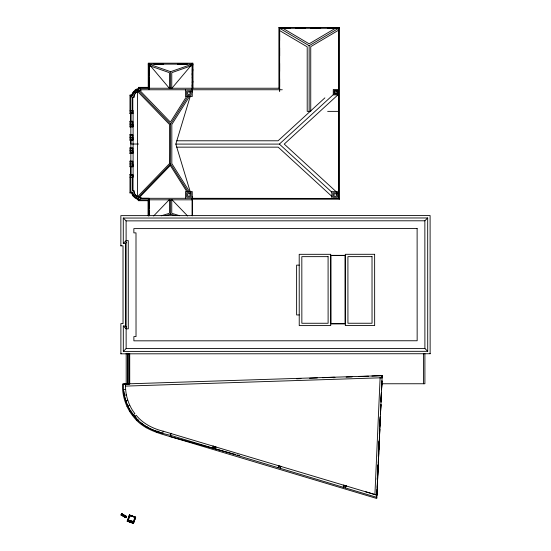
<?xml version="1.0" encoding="UTF-8"?>
<svg xmlns="http://www.w3.org/2000/svg" width="551" height="551" viewBox="0 0 551 551"><rect width="100%" height="100%" fill="white"/><g stroke="black" fill="none" stroke-linecap="round" stroke-linejoin="round"><path stroke-width="0.83" d="M132.805 97.548L132.805 113.623L129.981 113.623L129.981 95.137L131.737 95.137L132.095 95.571L129.981 95.137M132.805 152.606L130.856 152.606L130.856 150.671M130.856 148.178L130.856 139.878M132.805 139.32L130.856 139.32L130.856 137.385M132.805 126.034L130.856 126.034L130.856 124.099M130.856 121.606L130.856 113.299M132.805 113.623L132.805 112.748L130.856 112.748L130.856 96.012L132.454 96.032C132.998 92.582 135.911 89.668 139.355 89.11L139.355 88.236L279.653 88.236L279.653 89.751M132.371 110.744L132.371 97.548L130.856 96.032M132.805 166.767L132.805 161.147L129.981 161.147L129.981 166.767L132.805 166.767L132.805 163.957L129.981 163.957M132.805 153.481L132.805 147.861L129.981 147.861L129.981 153.481L132.805 153.481L132.805 150.671L129.981 150.671M132.805 140.195L132.805 134.575L129.981 134.575L129.981 140.195L132.805 140.195L132.805 137.385L129.981 137.385M132.805 126.909L132.805 121.289L129.981 121.289L129.981 126.909L132.805 126.909L132.805 124.099L129.981 124.099M129.981 110.813L133.094 110.744L133.094 177.243L129.981 177.243M137.502 91.363L169.57 124.533L169.57 163.523L137.502 196.769L137.502 90.626M148.984 200.695L138.48 200.695C137.778 198.174 132.598 197.802 132.144 194.145L132.55 193.98L132.171 192.864L129.981 192.919L129.981 174.433L132.805 174.433L132.805 190.529L132.805 175.308L130.856 175.308L130.856 192.044L132.454 192.044C133.011 195.488 135.911 198.388 139.355 198.945L139.355 199.82L140.87 198.305L140.87 197.582A7.053 7.053 0 0 1 133.817 190.529L132.371 190.529M148.24 215.799L148.24 199.972M148.24 88.057L148.24 63.193L192.988 63.193L192.988 88.057M148.984 204.476L148.529 204.125L148.984 207.713M148.984 82.691L148.529 82.34L148.984 85.922M148.984 71.058L148.529 70.707L148.984 74.295M148.729 215.365L148.984 210.434M148.729 200.261L148.984 208.664M148.729 89.462L148.729 88.236M148.984 215.923L148.984 199.448M148.984 88.057L148.984 63.193L148.24 64.887M153.825 64.136L163.688 64.136M158.013 64.136L158.013 63.675L159.501 63.675L159.501 64.136M177.477 64.136L187.34 64.136M181.665 64.136L181.665 63.675L183.152 63.675L183.152 64.136M192.244 215.668L192.244 198.594M192.244 199.186L339.382 199.186L338.638 198.443L192.244 198.305L192.244 196.769M192.244 92.072L192.244 88.236L192.244 96.521L185.473 96.521L185.473 89.772M192.244 81.204L192.698 81.204L192.244 85.922M192.244 69.571L192.698 69.571L192.244 74.295M279.653 86.81L279.653 78.841M279.653 71.354L279.653 63.386M279.653 55.892L279.653 47.93M279.653 40.437L279.653 32.468M280.728 28.294L290.591 28.294M284.915 28.294L284.915 27.839L286.403 27.839L286.403 28.294M295.722 28.294L305.578 28.294M299.902 28.294L299.902 27.839L301.397 27.839L301.397 28.294M310.847 28.294L320.71 28.294M315.034 28.294L315.034 27.839L316.522 27.839L316.522 28.294M327.363 28.294L337.226 28.294M331.55 28.294L331.55 27.839L333.038 27.839L333.038 28.294M192.244 198.443L338.638 198.443L338.638 28.294L339.382 27.55L278.909 27.55L278.909 88.146M374.914 494.55L380.107 377.828M379.839 428.823L376.781 498.49L170.218 436.612C156.973 432.845 142.737 428.678 133.921 417.279C126.11 408.126 122.06 396.004 122.522 383.999L129.437 383.889M379.901 427.486L380.369 416.811M380.465 414.627L380.913 404.344M381.01 402.292L381.444 392.34M381.554 389.771L381.953 380.803L381.554 388.489M382.105 377.359L382.18 375.637L376.932 495.129L376.305 497.209M377.077 489.15L376.925 495.156L163.241 431.213C152.916 428.685 142.971 423.629 136.18 415.275L134.596 416.701C143.343 427.783 157.235 432.404 170.514 435.324L376.829 497.367M377.153 487.435L377.621 477.145M377.697 475.43L378.131 465.154M378.248 462.599L378.668 453.218M378.826 449.809L379.212 441.282M379.363 437.873L379.756 429.353M379.908 425.937L380.335 416.563M380.452 414.008L380.872 404.627M381.03 401.218L381.416 392.691M381.567 389.281L381.843 383.317M377.146 479.515L377.228 477.8M377.731 467.489L377.855 464.913M378.268 456.331L378.434 452.894M378.812 445.167L379.019 440.869M379.35 434.002L379.598 428.85M379.935 421.983L380.183 416.825M380.472 410.819L380.769 404.806M381.017 399.654L381.347 392.78M132.371 97.527L133.817 97.527C133.741 93.753 137.103 90.405 140.87 90.474L140.87 89.751M121.606 515.254L121.11 514.779L126.048 517.52M139.431 197.472L170.321 165.452L170.617 124.099L188.187 96.205M131.737 95.137L133.376 91.776L136.145 89.345L138.48 88.394L138.48 87.361L148.984 87.361M138.425 199.655L138.542 199.228M163.241 431.213L162.621 433.272L157.097 431.619M170.941 433.919L171.134 433.265L170.514 435.324M170.225 436.612L170.693 435.028L170.218 436.612L235.566 454.479M212.948 448.08L213.561 446.028M215.124 448.734L215.744 446.682M278.09 467.675L278.71 465.623M280.273 468.329L280.886 466.277M343.239 487.263L343.858 485.211M345.415 487.917L346.035 485.865M190.281 191.927L175.831 144.093L190.253 96.335M128.438 520.406L129.953 515.447L134.912 516.962L133.397 521.921L128.438 520.406L130.188 520.778M128.679 520.447L127.749 520.165L129.265 515.206L135.567 517.127L134.051 522.086L133.122 521.804M129.637 517.313L130.194 515.488M156.815 432.466L157.297 431.013M128.424 518.085L129.464 514.93L135.684 517.231L133.39 523.45L127.171 521.15L128.149 518.835M127.419 521.039L128.231 518.842M128.5 518.112L129.313 515.915M128.094 519.559L127.171 521.15M128.169 519.552L127.667 520.922L130.807 522.086M135.188 517.458L134.609 519.028L135.684 517.231M133.797 521.439L133.232 523.106L131.799 522.582M135.539 517.299L133.321 523.305L131.813 522.658M124.113 516.645L124.76 515.474M137.254 199.255L137.426 198.849M121.096 515.033L121.771 513.821M122.053 514.104L121.33 515.157L121.991 513.938M121.723 515.116L122.281 514.104M121.833 515.44L122.453 514.324M122.088 515.323L122.646 514.303M122.343 515.722L122.963 514.606M122.549 515.578L123.107 514.565M122.921 516.046L123.644 514.854M123.541 516.383L124.202 515.171M124.409 515.543L123.961 516.356L124.457 515.571M124.147 516.721L124.767 515.605M124.471 516.638L125.339 516.928M124.705 516.776L125.27 515.757M124.712 517.038L125.332 515.915M125.07 516.976L125.187 516.618M125.187 517.038L125.697 515.998M125.18 517.299L125.8 516.177M125.38 517.41L126.021 516.177M125.573 517.513L126.158 516.377M125.766 517.616L126.434 516.404M136.145 198.711L136.366 198.332M146.222 427.783L147 426.467M186.851 96.046L170.411 122.136L140.347 90.97M189.523 96.397L171.829 124.478L171.829 163.578L189.523 191.679M135.119 198.023L135.388 197.678M141.407 424.525L142.337 423.313M132.095 192.485L131.737 192.919L132.144 194.145M153.605 215.992L169.446 199.524M138.094 197.671L170.617 163.957L188.187 191.865M137.02 420.709L138.087 419.614M129.981 113.623L130.415 113.182M129.981 126.909L130.415 126.468L132.805 126.468M129.981 140.195L130.415 139.761L132.805 139.761M129.981 153.481L130.415 153.047M129.981 166.767L130.415 166.333M129.981 192.919L130.415 192.485M138.48 200.695L138.921 200.261M120.869 245.856L120.862 215.634L430.104 215.551L430.138 353.735L120.896 353.825L120.889 323.595L123.038 323.595L123.018 245.856L120.869 245.856L121.282 245.443M123.286 243.439L126.11 240.615L128.259 240.615L128.287 328.837L126.138 328.837L123.307 326.013L123.314 351.4L427.721 351.318L427.686 217.969L123.279 218.051L123.286 243.439L125.435 243.439L126.565 242.309M120.896 353.825L121.316 353.405M123.314 351.4L126.138 348.576L424.897 348.494L427.721 351.318M424.897 348.494L424.862 220.793L427.686 217.969M324.883 97.871L278.083 140.787L176.83 140.787M175.831 144.093L279.378 144.093L333.596 94.373M338.004 94.786L284.24 144.093L336.744 192.244M136.214 418.133L132.102 413.002M133.376 196.28L133.728 196.011M132.433 415.426L133.652 414.51M382.311 375.651L123.417 383.992C123.004 395.005 126.386 406.156 133.142 414.896L134.892 413.663C128.355 405.274 125.125 394.544 125.532 383.957L125.532 383.957M129.767 411.652L131.062 410.846M335.435 28.294L309.145 43.818L282.863 28.294M309.145 111.371L309.145 45.712L338.638 28.294L338.638 198.443M338.638 30.174L310.743 46.649L310.743 111.371L307.203 111.371L307.203 46.849L279.653 30.58M132.688 195.254L133.073 195.033M126.999 406.535L129.733 405.267M192.244 65.431L171.767 72.67L171.767 88.401L192.244 64.136L148.984 64.136L148.984 89.462M169.508 88.456L148.984 64.136L170.617 71.685L192.244 64.136L192.244 88.057L192.244 63.193L192.988 64.887L190.55 64.887M125.718 400.852L127.736 400.198M161.223 215.806L169.439 213.292L169.439 199.524M165.81 215.641L170.617 214.167L175.425 215.641M139.045 90.736L139.947 90.557M123.403 395.508L126.358 394.922M131.62 522.293L132.419 522.134M123.507 389.681L125.621 389.523M296.665 378.812L300.963 378.633M309.559 378.268L317.293 377.938M322.445 377.717L334.478 377.201M333.252 377.697L334.967 377.621M346.124 377.146L352.137 376.891M359.004 376.595L368.447 376.195M371.877 376.051L382.18 375.61L382.091 377.766M125.566 386.106L382.249 377.759L380.114 377.676M127.632 383.916L127.667 353.425M124.54 384.026L126.606 383.999M338.638 28.294L279.653 28.294L278.909 27.55M148.984 64.887L150.685 64.887M148.984 65.383L148.984 75.246M192.244 65.383L192.698 69.929M148.984 69.571L148.529 69.571L148.529 71.058M148.529 69.757L148.984 69.757M148.529 70.872L148.984 70.872M192.244 70.872L192.698 70.872M192.244 71.058L192.698 71.058L192.698 69.571M192.244 75.246L192.506 70.872M148.984 77.016L148.984 86.879M192.244 77.016L192.698 81.555M148.984 81.204L148.529 81.204L148.529 82.691M148.529 81.39L148.984 81.39M148.529 82.505L148.984 82.505M192.244 82.505L192.698 82.505M192.244 82.691L192.698 82.691L192.698 81.204M192.244 86.879L192.506 82.34M148.984 87.795L138.921 87.795L138.48 87.361M338.638 89.496L333.286 89.496L333.286 94.834L338.638 94.834M282.284 89.751L140.87 89.772L139.355 88.256M132.371 110.813L133.094 110.813M327.652 111.371L338.638 111.371M132.805 122.164L130.856 122.164L130.856 126.034M132.805 135.45L130.856 135.45L130.856 139.32M138.515 144.031L130.856 144.025L130.856 139.74M176.754 147.151L278.179 147.151L331.888 196.404M132.805 148.736L130.856 148.736L130.856 152.606M132.805 162.022L130.856 162.022L130.856 165.892L132.805 165.892M132.805 174.874L130.415 174.874L129.981 174.433M338.638 191.686L331.867 191.686L331.867 198.443M133.817 190.529C133.741 194.296 137.103 197.657 140.87 197.582L140.87 198.305L192.244 198.305M139.355 199.82L192.244 199.82M148.984 202.988L148.529 202.988L148.529 204.476M148.529 203.174L148.984 203.174M148.529 204.29L148.984 204.29M148.984 214.621L148.529 214.621L148.529 215.758M148.529 214.807L148.984 214.807M123.279 218.051L126.103 220.875L424.862 220.793M330.703 255.354L345.298 255.354M299.214 265.127L296.617 265.127L296.631 314.945L299.227 314.945M330.724 323.843L345.319 323.843M123.307 326.013L125.456 326.013L126.585 327.142M129.726 383.806L127.667 383.813L129.726 383.833L129.719 353.735M381.388 383.765L424.904 383.751L424.897 353.652M127.832 384.019L126.2 384.019L126.193 353.246M140.87 198.291L148.984 198.305L148.984 199.82M131.744 95.082L132.171 95.192M237.219 454.926L239.706 455.608M212.748 446.158L216.04 447.143M278.537 465.781L281.003 466.518M343.5 485.162L345.973 485.892M365.719 491.788L376.395 494.97M213.251 447.054L215.772 447.811M278.4 466.649L280.576 467.303M343.548 486.237L345.725 486.891M344.031 485.266L346.496 486.01M179.64 215.716L171.767 213.306L171.767 199.503L187.65 216.013M130.966 521.012L133.397 521.921M148.984 65.535L169.439 72.684L169.439 88.38M129.533 515.082L131.779 515.991M133.287 516.466L134.788 517.017M129.623 515.275L131.772 516.067M131.262 516.005L129.464 514.93M127.508 520.998L128.941 521.522M127.315 521.088L130.346 522.121M132.144 93.911L132.55 94.076M121.619 513.863L126.558 516.597M123.396 514.985L121.833 514.117L121.316 515.151M123.892 515.254L126.151 516.507M124.037 515.984L124.402 516.184M122.625 515.419L123.307 515.798M123.548 515.929L124.416 516.411M132.688 92.802L133.073 93.023M309.145 45.712L279.653 28.294L279.653 91.673M133.376 91.776L133.728 92.045M279.378 144.093L331.702 192.079M429.725 353.322L430.138 353.735M129.981 121.289L130.415 121.723M129.981 134.575L130.415 135.009M129.981 147.861L130.415 148.295M129.981 161.147L130.415 161.588M138.094 90.385L170.617 124.099M133.335 414.745L137.812 419.903A47.365 47.365 0 0 0 138.99 421.019M133.142 414.896L134.596 416.701M135.119 90.033L135.388 90.378M132.832 414.063L130.821 411.342A44.335 44.335 0 0 1 123.879 391.458M170.321 165.452L186.934 191.831M136.145 89.345L136.366 89.723M133.163 522.954L133.39 523.45M138.425 88.401L138.542 88.828M423.464 353.659L423.478 383.758M129.086 353.735L129.092 383.813M127.984 353.15L127.984 383.84M126.103 220.875L126.138 348.576M125.435 243.439L125.456 326.013M339.382 27.55L339.382 199.186M332.852 27.839L332.852 28.294M331.736 27.839L331.736 28.294M316.336 27.839L316.336 28.294M315.22 27.839L315.22 28.294M301.204 27.839L301.204 28.294M300.088 27.839L300.088 28.294M286.217 27.839L286.217 28.294M285.101 27.839L285.101 28.294M192.244 215.799L192.244 191.555L185.473 191.555L185.473 198.305M182.966 63.675L182.966 64.136M181.851 63.675L181.851 64.136M170.617 71.685L170.617 88.126M170.617 199.979L170.617 214.167M159.315 63.675L159.315 64.136M158.199 63.675L158.199 64.136M148.984 199.972L148.984 215.799M148.24 200.502L148.24 215.723M130.856 110.744L130.856 112.748M130.856 113.162L130.856 121.737M130.856 126.592L130.856 134.892M130.856 153.164L130.856 161.464M133.817 97.548A7.053 7.053 0 0 1 140.87 90.495M132.591 95.33A8.568 8.568 0 0 1 138.652 89.269M132.874 521.501A2.721 2.721 0 0 1 129.12 520.633M131.978 520.991A1.88 1.88 0 0 1 131.007 521.026M134.616 519.483A3.196 3.196 0 0 1 134.038 521.039M133.473 521.652A3.196 3.196 0 0 1 128.968 521.239A3.196 3.196 0 0 1 129.382 516.728M132.536 516.191A3.196 3.196 0 0 1 133.886 517.148M132.261 521.212A2.597 2.597 0 0 1 129.781 520.454M131.09 516.156A2.597 2.597 0 0 1 133.569 516.914M138.652 198.808A8.568 8.568 0 0 1 132.591 192.747M159.508 432.039A47.365 47.365 0 0 1 146.793 426.811M145.416 425.964A47.365 47.365 0 0 1 140.209 422.094M130.856 166.45L130.856 174.757L130.856 166.45M121.675 513.766L121 514.978L125.938 517.72L126.613 516.501L121.675 513.766M337.722 90.412L334.209 90.412L334.209 93.911L337.722 93.911L337.722 90.412M191.08 90.936L186.637 90.936L186.637 95.357L191.08 95.357L191.08 90.936M336.923 91.211L335.001 91.211L335.001 93.119L336.923 93.119L336.923 91.211M190.074 91.934L187.636 91.934L187.636 94.352L190.074 94.352L190.074 91.934M191.08 192.719L186.637 192.719L186.637 197.141L191.08 197.141L191.08 192.719M337.474 192.85L333.031 192.85L333.031 197.279L337.474 197.279L337.474 192.85M190.074 193.718L187.636 193.718L187.636 196.135L190.074 196.135L190.074 193.718M336.468 193.856L334.03 193.856L334.03 196.273L336.468 196.273L336.468 193.856M417.121 228.534L133.845 228.61L133.845 232.873L136.001 232.873L136.028 336.578L133.879 336.578L133.879 340.835L417.155 340.759L417.121 228.534M330.703 254.314L299.207 254.321L299.234 325.607L330.731 325.593L330.703 254.314M374.639 254.293L345.298 254.307L345.319 325.586L374.659 325.579L374.639 254.293M345.126 255.526L330.875 255.533L330.903 323.671L345.146 323.664L345.126 255.526M328.086 256.649L301.824 256.656L301.852 323.265L328.114 323.258L328.086 256.649M372.021 256.635L347.915 256.642L347.936 323.251L372.042 323.244L372.021 256.635"/></g></svg>
